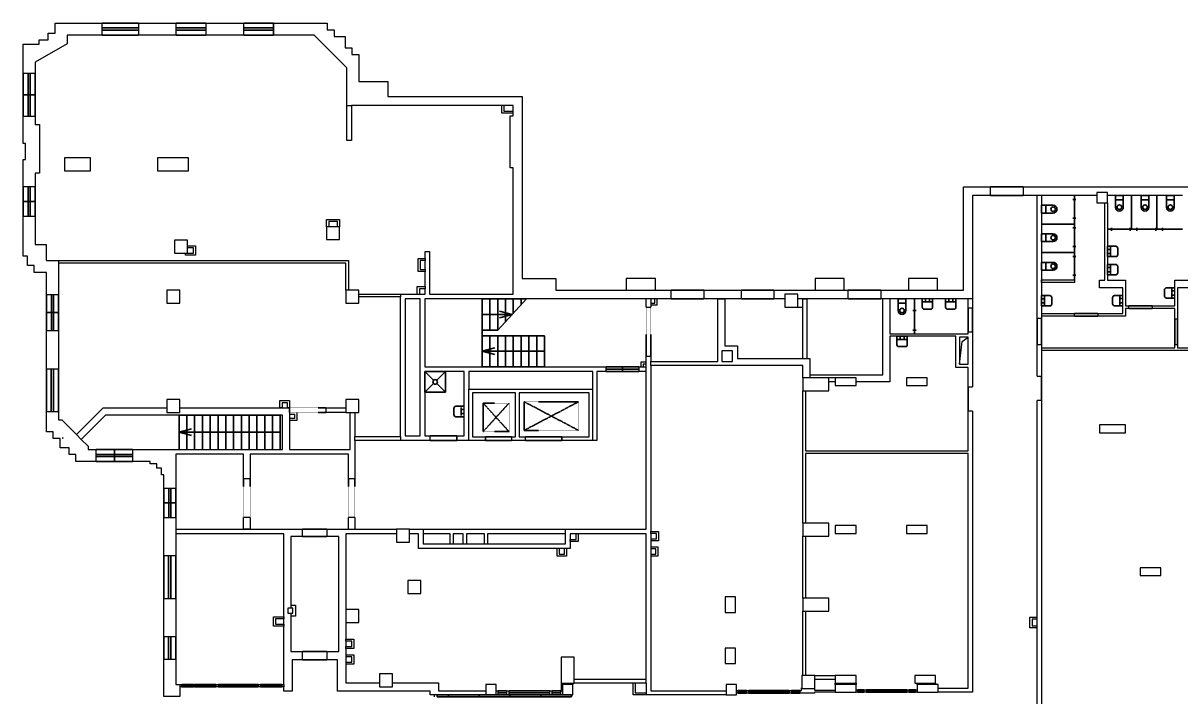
# Model space of a CAD drawing. Header units: millimetres. Extents: x 468 to 77378, y 182 to 76717.
# Drawn here: x 468 to 45616, y 50442 to 76717 of the extents above; entities that cross this region are included whole.
import ezdxf

# ---------------------------------------------------------------- set-up
doc = ezdxf.new("R2010")
doc.units = ezdxf.units.MM
doc.linetypes.add('PT_WINDOW', pattern=[0.15, 0.1, -0.05])
doc.linetypes.add('PT_WINDOW_WALL', pattern=[0.15, 0.1, -0.05])
doc.layers.add('01_WALLS', color=7, linetype='Continuous', lineweight=35)

msp = doc.modelspace()

# ---------------------------------------------------------------- linework, layer by layer
at = {"layer": '01_WALLS', "lineweight": 30}
for p, q in [((1450, 76332), (1714, 76332)), ((1450, 76069), (1450, 76332)), ((1714, 76332), (1714, 76717)), ((1714, 76717), (3546, 76717)), ((3546, 76251), (3546, 76717)), ((3546, 76536), (3546, 76717)), ((3546, 76446), (3546, 76536)), ((3546, 76251), (3546, 76446)), ((4964, 76717), (6442, 76717)), ((4964, 76717), (4964, 76251)), ((4964, 76717), (4964, 76536)), ((4964, 76536), (4964, 76446)), ((4964, 76446), (4964, 76251)), ((6442, 76536), (6442, 76717)), ((6442, 76251), (6442, 76717)), ((6442, 76446), (6442, 76536)), ((6442, 76251), (6442, 76446)), ((7596, 76717), (7596, 76536)), ((7596, 76717), (9075, 76717)), ((7596, 76717), (7596, 76251)), ((7596, 76536), (7596, 76446)), ((7596, 76446), (7596, 76251)), ((9075, 76536), (9075, 76717)), ((9075, 76251), (9075, 76717)), ((9075, 76446), (9075, 76536)), ((9075, 76251), (9075, 76446)), ((10229, 76717), (12330, 76717)), ((12330, 76717), (12330, 76454)), ((12330, 76454), (12593, 76454)), ((12593, 76454), (12593, 76191)), ((468, 75801), (468, 75897)), ((468, 75897), (1091, 75897)), ((2179, 75915), (934, 75196)), ((1091, 76069), (1450, 76069)), ((1091, 75897), (1091, 76069)), ((2179, 76251), (2179, 75915)), ((3546, 76251), (2179, 76251)), ((6442, 76251), (4964, 76251)), ((9075, 76251), (7596, 76251)), ((11813, 76251), (10229, 76251)), ((13094, 74970), (11813, 76251)), ((12593, 76191), (13028, 76191)), ((13028, 76191), (13028, 75755)), ((468, 75755), (468, 75801)), ((468, 75755), (468, 75801)), ((468, 74765), (468, 75755)), ((13028, 75755), (13292, 75755)), ((13292, 75755), (13292, 75492)), ((13292, 75492), (13555, 75492)), ((13555, 75492), (13555, 75170)), ((934, 75196), (934, 74765)), ((13094, 73508), (13094, 74970)), ((13555, 75170), (13555, 75168)), ((13555, 75170), (13555, 75168)), ((13555, 75168), (13555, 74439)), ((468, 74765), (934, 74765)), ((468, 74765), (934, 74765)), ((13555, 74439), (14695, 74439)), ((14695, 74439), (14695, 73852)), ((14695, 73852), (19929, 73852)), ((19929, 73852), (19929, 71073)), ((13094, 72141), (13094, 73508)), ((13094, 73508), (13276, 73508)), ((13276, 73508), (13276, 72141)), ((14695, 73508), (13276, 73508)), ((19139, 73508), (14695, 73508)), ((19139, 73204), (19139, 73508)), ((19220, 73508), (19139, 73508)), ((19584, 73204), (19139, 73204)), ((19220, 73508), (19220, 73285)), ((19584, 73508), (19220, 73508)), ((19220, 73285), (19584, 73285)), ((19584, 73285), (19584, 73508)), ((19584, 73204), (19584, 73285)), ((19584, 73098), (19584, 73204)), ((468, 72758), (468, 73077)), ((934, 73077), (468, 73077)), ((934, 73077), (468, 73077)), ((468, 72029), (468, 72758)), ((934, 73077), (934, 72758)), ((934, 72758), (1106, 72758)), ((1106, 72758), (1106, 70865)), ((19463, 73098), (19584, 73098)), ((19463, 71073), (19463, 73098)), ((565, 72029), (468, 72029)), ((565, 71397), (565, 72029)), ((13276, 72141), (13094, 72141)), ((468, 70865), (468, 71397)), ((468, 71397), (565, 71397)), ((2078, 71462), (2078, 70956)), ((3101, 71462), (2078, 71462)), ((3101, 70956), (3101, 71462)), ((5713, 71462), (5713, 70956)), ((6918, 71462), (5713, 71462)), ((6918, 70956), (6918, 71462)), ((2078, 70956), (3101, 70956)), ((5713, 70956), (6918, 70956)), ((19584, 71073), (19463, 71073)), ((19584, 66147), (19584, 71073)), ((19929, 71073), (19929, 66764)), ((468, 70341), (468, 70865)), ((1106, 70865), (934, 70865)), ((934, 70865), (934, 70341)), ((468, 70341), (934, 70341)), ((468, 70341), (934, 70341)), ((37141, 66309), (37141, 70338)), ((37141, 70338), (38197, 70338)), ((37485, 69994), (37485, 65964)), ((38197, 69994), (37485, 69994)), ((38197, 69994), (38197, 70338)), ((38197, 69994), (38197, 70338)), ((39467, 70338), (48046, 70338)), ((39467, 70338), (39467, 69994)), ((39467, 70338), (39467, 69994)), ((40017, 69994), (39467, 69994)), ((40017, 65215), (40017, 69994)), ((40179, 69994), (40017, 69994)), ((40179, 69994), (40179, 65387)), ((41464, 69994), (40179, 69994)), ((42345, 69994), (41464, 69994)), ((42345, 70111), (42345, 69706)), ((42750, 70111), (42345, 70111)), ((42750, 69706), (42750, 70111)), ((43692, 69994), (42750, 69994)), ((44684, 69994), (43692, 69994)), ((44065, 69994), (44369, 69994)), ((45676, 69994), (44684, 69994)), ((45054, 69994), (45358, 69994)), ((42345, 69706), (42750, 69706)), ((42649, 66699), (42649, 69706)), ((42750, 69706), (42750, 68678)), ((934, 69182), (468, 69182)), ((468, 67625), (468, 69182)), ((934, 69182), (468, 69182)), ((934, 69182), (934, 68081)), ((12304, 68779), (12304, 69062)), ((12304, 69062), (12811, 69062)), ((12304, 68779), (12304, 68273)), ((12811, 68779), (12304, 68779)), ((12385, 68981), (12385, 68779)), ((12730, 68981), (12385, 68981)), ((12730, 68779), (12730, 68981)), ((12811, 69062), (12811, 68779)), ((12811, 68273), (12811, 68779)), ((42750, 68678), (42750, 66699)), ((6371, 68253), (6371, 67747)), ((6878, 68253), (6371, 68253)), ((6878, 67747), (6878, 68253)), ((12304, 68273), (12811, 68273)), ((934, 68081), (1369, 68081)), ((934, 68081), (1369, 68081)), ((1369, 68081), (1369, 67625)), ((1369, 68081), (1369, 67625)), ((6371, 67747), (6878, 67747)), ((6796, 67665), (6796, 67746)), ((6796, 67746), (7110, 67746)), ((6878, 68030), (7191, 68030)), ((7110, 67949), (6878, 67949)), ((7110, 67746), (7110, 67949)), ((7191, 68030), (7191, 67665)), ((16152, 67544), (16152, 67817)), ((16152, 67817), (16314, 67817)), ((16314, 67817), (16314, 66147)), ((640, 67625), (468, 67625)), ((640, 67266), (640, 67625)), ((1369, 67625), (1369, 67471)), ((1369, 67471), (1380, 67471)), ((1380, 67471), (1380, 67463)), ((1380, 67463), (1845, 67463)), ((1845, 67463), (1845, 67362)), ((1845, 67463), (13155, 67463)), ((1845, 67362), (1845, 66140)), ((13054, 67362), (1845, 67362)), ((7191, 67665), (6796, 67665)), ((13054, 66298), (13054, 67362)), ((13155, 67463), (13155, 66298)), ((15868, 67028), (15868, 67544)), ((15868, 67544), (16152, 67544)), ((15949, 67463), (15949, 67109)), ((16152, 67463), (15949, 67463)), ((16152, 67544), (16152, 67463)), ((16152, 67109), (16152, 67463)), ((904, 67266), (640, 67266)), ((904, 67002), (904, 67266)), ((904, 67002), (904, 67266)), ((904, 66997), (904, 67002)), ((1380, 66997), (904, 66997)), ((1380, 66140), (1380, 66997)), ((16152, 67028), (15868, 67028)), ((15949, 67109), (16152, 67109)), ((16152, 67109), (16152, 67028)), ((16152, 66440), (16152, 67028)), ((15838, 66440), (16152, 66440)), ((15838, 66147), (15838, 66440)), ((16152, 66440), (16152, 66359)), ((19929, 66764), (21239, 66764)), ((21239, 66764), (21239, 66309)), ((23989, 66764), (23989, 66309)), ((25123, 66764), (23989, 66764)), ((25123, 66309), (25123, 66764)), ((31350, 66764), (31350, 66309)), ((32484, 66764), (31350, 66764)), ((32484, 66309), (32484, 66764)), ((34995, 66764), (34995, 66309)), ((36129, 66764), (34995, 66764)), ((36129, 66309), (36129, 66764)), ((40179, 66704), (41464, 66704)), ((40179, 66602), (40179, 66704)), ((41464, 66602), (40179, 66602)), ((41464, 66704), (41464, 66602)), ((42447, 66699), (42649, 66699)), ((42447, 66395), (42447, 66699)), ((43358, 66395), (42447, 66395)), ((42750, 66699), (43459, 66699)), ((43358, 65691), (43358, 66395)), ((43459, 66699), (43459, 65691)), ((45383, 66699), (46497, 66699)), ((45383, 65691), (45383, 66699)), ((45383, 65992), (45383, 66397)), ((46497, 66395), (45484, 66395)), ((45484, 66395), (45484, 65590)), ((1380, 66140), (1845, 66140)), ((1380, 66140), (1845, 66140)), ((6067, 66299), (6067, 65792)), ((6574, 66299), (6067, 66299)), ((6574, 65792), (6574, 66299)), ((13054, 66298), (13054, 65792)), ((13560, 66298), (13054, 66298)), ((13560, 65792), (13560, 66298)), ((13560, 66147), (15180, 66147)), ((15180, 66045), (13560, 66045)), ((15180, 66147), (15180, 66045)), ((15180, 66147), (15838, 66147)), ((15180, 60598), (15180, 66045)), ((15362, 65964), (15362, 60618)), ((15949, 65964), (15362, 65964)), ((15838, 66147), (15919, 66147)), ((16152, 66359), (15919, 66359)), ((15919, 66359), (15919, 66147)), ((15919, 66147), (16152, 66147)), ((15949, 60618), (15949, 65964)), ((16132, 65964), (16132, 63312)), ((19584, 65964), (16132, 65964)), ((16152, 66147), (16152, 66359)), ((16314, 66147), (19584, 66147)), ((21239, 65964), (19584, 65964)), ((21239, 66309), (23989, 66309)), ((24758, 65964), (21239, 65964)), ((23989, 66309), (25123, 66309)), ((24758, 65640), (24758, 65964)), ((24940, 65964), (24758, 65964)), ((24940, 65964), (24940, 65802)), ((25102, 65964), (24940, 65964)), ((25102, 65802), (25102, 65964)), ((25183, 65964), (25102, 65964)), ((25123, 66309), (25743, 66309)), ((25183, 65964), (25183, 65721)), ((25743, 65964), (25183, 65964)), ((25743, 65964), (25743, 66309)), ((25743, 65964), (25743, 66309)), ((27014, 66309), (27014, 65964)), ((27014, 66309), (28477, 66309)), ((27014, 66309), (27014, 65964)), ((28477, 65964), (27014, 65964)), ((27553, 65373), (27553, 65964)), ((27553, 65964), (27829, 65964)), ((27829, 65964), (27829, 65373)), ((28477, 65964), (28477, 66309)), ((28477, 65964), (28477, 66309)), ((29747, 66309), (29747, 65964)), ((29747, 66309), (31350, 66309)), ((29747, 66309), (29747, 65964)), ((30175, 65964), (29747, 65964)), ((30175, 66147), (30175, 65640)), ((30681, 66147), (30175, 66147)), ((30681, 65640), (30681, 66147)), ((32648, 65964), (30681, 65964)), ((30874, 65964), (31036, 65964)), ((30874, 63638), (30874, 65964)), ((31036, 65964), (31036, 63638)), ((31350, 66309), (32484, 66309)), ((32484, 66309), (32648, 66309)), ((32648, 65964), (32648, 66309)), ((32648, 65964), (32648, 66309)), ((33919, 66309), (33919, 65964)), ((33919, 66309), (34995, 66309)), ((33919, 66309), (33919, 65964)), ((33990, 65964), (33919, 65964)), ((33990, 63000), (33990, 65964)), ((34266, 65964), (33990, 65964)), ((34266, 65964), (34266, 64598)), ((35227, 65964), (34266, 65964)), ((34590, 65964), (34894, 65964)), ((34995, 66309), (36129, 66309)), ((37323, 65964), (35227, 65964)), ((35936, 65964), (35531, 65964)), ((36129, 66309), (37141, 66309)), ((36847, 65964), (36442, 65964)), ((37323, 65610), (37323, 65964)), ((37485, 65964), (37323, 65964)), ((37485, 65964), (37485, 65610)), ((43358, 65689), (43358, 66094)), ((6067, 65792), (6574, 65792)), ((13054, 65792), (13560, 65792)), ((24758, 65640), (24940, 65640)), ((24758, 65640), (24940, 65640)), ((24940, 65802), (24940, 65721)), ((24940, 65802), (25102, 65802)), ((24940, 65802), (24940, 65721)), ((25183, 65721), (24940, 65721)), ((24940, 65721), (24940, 65640)), ((30175, 65640), (30681, 65640)), ((30681, 65640), (30874, 65640)), ((37323, 65610), (37485, 65610)), ((37323, 65610), (37485, 65610)), ((43358, 65387), (43358, 65691)), ((43459, 65691), (43581, 65691)), ((43459, 65590), (43459, 65286)), ((43581, 65590), (43459, 65590)), ((43581, 65590), (43581, 65691)), ((43581, 65590), (43581, 65691)), ((44492, 65691), (45383, 65691)), ((44492, 65691), (44492, 65590)), ((44492, 65691), (44492, 65590)), ((45383, 65590), (44492, 65590)), ((45383, 65185), (45383, 65590)), ((45484, 65590), (45484, 65185)), ((27553, 64134), (27553, 65373)), ((27829, 65373), (27829, 64134)), ((40017, 65215), (40179, 65215)), ((40017, 65215), (40179, 65215)), ((40179, 65387), (40179, 65286)), ((40179, 65387), (41464, 65387)), ((40179, 65387), (40179, 65286)), ((41464, 65286), (40179, 65286)), ((40179, 65286), (40179, 65215)), ((41464, 65286), (41464, 65387)), ((41464, 65286), (41464, 65387)), ((42376, 65387), (42376, 65286)), ((42376, 65387), (43358, 65387)), ((42376, 65387), (42376, 65286)), ((43459, 65286), (42376, 65286)), ((45383, 65185), (45484, 65185)), ((45383, 65185), (45484, 65185)), ((1380, 63241), (1380, 64717)), ((1845, 64717), (1380, 64717)), ((1845, 64717), (1380, 64717)), ((1845, 64717), (1845, 63241)), ((34266, 64598), (36889, 64598)), ((36889, 64598), (36979, 64598)), ((36889, 64598), (36979, 64598)), ((36979, 64598), (37323, 64598)), ((37485, 64668), (37323, 64668)), ((37323, 64598), (37323, 64668)), ((37485, 64668), (37323, 64668)), ((37485, 64668), (37485, 62532)), ((27553, 63939), (27553, 64134)), ((27553, 63939), (27553, 64134)), ((27829, 64134), (28325, 64134)), ((28325, 64134), (28325, 63638)), ((34266, 64506), (34266, 62724)), ((36847, 64506), (34266, 64506)), ((36847, 63291), (36847, 64506)), ((36979, 64476), (36979, 63423)), ((37323, 64476), (36979, 64476)), ((37323, 63423), (37323, 64476)), ((40179, 64172), (40017, 64172)), ((40017, 62947), (40017, 64172)), ((40179, 64172), (40017, 64172)), ((40179, 64172), (40179, 64051)), ((45383, 64051), (45383, 64172)), ((45484, 64172), (45383, 64172)), ((45484, 64172), (45383, 64172)), ((45484, 64172), (45484, 64051)), ((24940, 63717), (24758, 63717)), ((24940, 63717), (24758, 63717)), ((24758, 63504), (24758, 63717)), ((24940, 63717), (24940, 63524)), ((27553, 63524), (27553, 63939)), ((27715, 63939), (27715, 63524)), ((28130, 63939), (27715, 63939)), ((28130, 63638), (28130, 63939)), ((40179, 64051), (45383, 64051)), ((40179, 64051), (40179, 63950)), ((45383, 63950), (40179, 63950)), ((40179, 63950), (40179, 62947)), ((45484, 63950), (45383, 63950)), ((45484, 63950), (45383, 63950)), ((45484, 64051), (47701, 64051)), ((47701, 63950), (45484, 63950)), ((1380, 63241), (1845, 63241)), ((1380, 63241), (1560, 63241)), ((1560, 63241), (1651, 63241)), ((1651, 63241), (1845, 63241)), ((16132, 63312), (23204, 63312)), ((23204, 63129), (23204, 63312)), ((23204, 63129), (23204, 63312)), ((24480, 63312), (24480, 63129)), ((24480, 63312), (24566, 63312)), ((24480, 63312), (24480, 63129)), ((24566, 63312), (24566, 63504)), ((24566, 63504), (24758, 63504)), ((24566, 63312), (24647, 63312)), ((24566, 63312), (24647, 63312)), ((24647, 63423), (24647, 63312)), ((24758, 63423), (24647, 63423)), ((24647, 63312), (24758, 63312)), ((24758, 63423), (24758, 63504)), ((24758, 63312), (24758, 63423)), ((24758, 63129), (24758, 63312)), ((24940, 63362), (24940, 63524)), ((24940, 63524), (27553, 63524)), ((27715, 63362), (24940, 63362)), ((24940, 63362), (24940, 56892)), ((27715, 63524), (28130, 63524)), ((28130, 63362), (27715, 63362)), ((28130, 63524), (28130, 63638)), ((28130, 63524), (28130, 63638)), ((28325, 63362), (28130, 63362)), ((28325, 63362), (28130, 63362)), ((28325, 63362), (28130, 63362)), ((28325, 63638), (30874, 63638)), ((30874, 63362), (28325, 63362)), ((30874, 63638), (31036, 63638)), ((30874, 62886), (30874, 63362)), ((31036, 63638), (31150, 63638)), ((31150, 63638), (31150, 63000)), ((37323, 63291), (36847, 63291)), ((36979, 63423), (37323, 63423)), ((37323, 62532), (37323, 63291)), ((16132, 63129), (16132, 60618)), ((17671, 63129), (16132, 63129)), ((17671, 60618), (17671, 63129)), ((17853, 63129), (17853, 62441)), ((22683, 63129), (17853, 63129)), ((22683, 62441), (22683, 63129)), ((22845, 63129), (22845, 60436)), ((23204, 63129), (22845, 63129)), ((24758, 63129), (24480, 63129)), ((24758, 56984), (24758, 63129)), ((30874, 62886), (30874, 62380)), ((31886, 62886), (30874, 62886)), ((31150, 63000), (31150, 62886)), ((31150, 63000), (32949, 63000)), ((32139, 62886), (31886, 62886)), ((32139, 62886), (31886, 62886)), ((31886, 62380), (31886, 62886)), ((32139, 62886), (32139, 62583)), ((32949, 62886), (32139, 62886)), ((32949, 63000), (33990, 63000)), ((32949, 62583), (32949, 62886)), ((34914, 62886), (34914, 62583)), ((35724, 62886), (34914, 62886)), ((35724, 62583), (35724, 62886)), ((40017, 62947), (40179, 62947)), ((40017, 62947), (40179, 62947)), ((17853, 60436), (17853, 62441)), ((17853, 60436), (17853, 62441)), ((17853, 62441), (22683, 62441)), ((22683, 60436), (22683, 62441)), ((22683, 60436), (22683, 62441)), ((30874, 62380), (31886, 62380)), ((30874, 57222), (30874, 62380)), ((30975, 62380), (30975, 60031)), ((32139, 62724), (31886, 62724)), ((32139, 62583), (32949, 62583)), ((33225, 62724), (32949, 62724)), ((33225, 62724), (32949, 62724)), ((34266, 62724), (33225, 62724)), ((34914, 62583), (35724, 62583)), ((37323, 62532), (37485, 62532)), ((37323, 62532), (37485, 62532)), ((6067, 62036), (6067, 61530)), ((6574, 62036), (6067, 62036)), ((6574, 61530), (6574, 62036)), ((10482, 61712), (10482, 61995)), ((10482, 61995), (10857, 61995)), ((10563, 61914), (10563, 61712)), ((10776, 61914), (10563, 61914)), ((10776, 61712), (10776, 61914)), ((10857, 61995), (10857, 61712)), ((13054, 62036), (13054, 61530)), ((13560, 62036), (13054, 62036)), ((13560, 61530), (13560, 62036)), ((17995, 62299), (17995, 60578)), ((19665, 62299), (17995, 62299)), ((19665, 60578), (19665, 62299)), ((19807, 62299), (19807, 60578)), ((22541, 62299), (19807, 62299)), ((22541, 60578), (22541, 62299)), ((40178, 62006), (40016, 62006)), ((40016, 53546), (40016, 62006)), ((40178, 62006), (40016, 62006)), ((40178, 62006), (40178, 50133)), ((1380, 61246), (1380, 61560)), ((1845, 61560), (1380, 61560)), ((1560, 61560), (1380, 61560)), ((1651, 61560), (1560, 61560)), ((1845, 61560), (1651, 61560)), ((1845, 61560), (1845, 61246)), ((2549, 60670), (3590, 61712)), ((3679, 61428), (2735, 60484)), ((3590, 61712), (6067, 61712)), ((10588, 61428), (3679, 61428)), ((6067, 61530), (6574, 61530)), ((6548, 61428), (10497, 61428)), ((6574, 61712), (10852, 61712)), ((10563, 61712), (10482, 61712)), ((10588, 60092), (10588, 61428)), ((10857, 61712), (10776, 61712)), ((10852, 61712), (10852, 61530)), ((10852, 61530), (10852, 61449)), ((10852, 61530), (10857, 61530)), ((10852, 61449), (10852, 61307)), ((11059, 61449), (10852, 61449)), ((10857, 61530), (10857, 61712)), ((10857, 61611), (10857, 61712)), ((10857, 61611), (10857, 61712)), ((10857, 61530), (10857, 61611)), ((10857, 61530), (10857, 61611)), ((10857, 61530), (10857, 61611)), ((11059, 61307), (11059, 61449)), ((11140, 61530), (11140, 61449)), ((11140, 61530), (11140, 61449)), ((11140, 61449), (11140, 61226)), ((12274, 61712), (12274, 61530)), ((12274, 61712), (13054, 61712)), ((12274, 61712), (12274, 61530)), ((13054, 61530), (12274, 61530)), ((13054, 61530), (13560, 61530)), ((13226, 60092), (13226, 61530)), ((13408, 61530), (13408, 60598)), ((17671, 61368), (17671, 61773)), ((37485, 61590), (37323, 61590)), ((37485, 61590), (37323, 61590)), ((37323, 60031), (37323, 61590)), ((37485, 61590), (37485, 50620)), ((1380, 60775), (1380, 61246)), ((1845, 61246), (1972, 61246)), ((1972, 61246), (1977, 61241)), ((1977, 61241), (2549, 60670)), ((10852, 61307), (10852, 61226)), ((10852, 61307), (11059, 61307)), ((10852, 61226), (10852, 60092)), ((11140, 61226), (10852, 61226)), ((42447, 61049), (42447, 60745)), ((43459, 61049), (42447, 61049)), ((43459, 60745), (43459, 61049)), ((1643, 60775), (1380, 60775)), ((1643, 60512), (1643, 60775)), ((1906, 60512), (1643, 60512)), ((1906, 60153), (1906, 60512)), ((2026, 60534), (2007, 60552)), ((2007, 60552), (2007, 60534)), ((2007, 60534), (2026, 60534)), ((2549, 60670), (2735, 60484)), ((2735, 60484), (2549, 60670)), ((13408, 60436), (13408, 60598)), ((13408, 60598), (15180, 60598)), ((15180, 60598), (15180, 60436)), ((15362, 60618), (15949, 60618)), ((16132, 60618), (16344, 60618)), ((16344, 60436), (16344, 60618)), ((16344, 60436), (16344, 60618)), ((17387, 60618), (17671, 60618)), ((17995, 60578), (18501, 60578)), ((19513, 60578), (19513, 60436)), ((19513, 60578), (19665, 60578)), ((19513, 60578), (19513, 60436)), ((19807, 60578), (20060, 60578)), ((20060, 60436), (20060, 60578)), ((20060, 60436), (20060, 60578)), ((21478, 60578), (22541, 60578)), ((42447, 60745), (43459, 60745)), ((2266, 60153), (1906, 60153)), ((2266, 59889), (2266, 60153)), ((2735, 60484), (3000, 60219)), ((3000, 60219), (3000, 60092)), ((3000, 60219), (3000, 60092)), ((3000, 60092), (3311, 60092)), ((3311, 59626), (3311, 60092)), ((3311, 59626), (3311, 60092)), ((4734, 60092), (5956, 60092)), ((4734, 60092), (4734, 59626)), ((4734, 60092), (4734, 59626)), ((5956, 60092), (6422, 60092)), ((5956, 60092), (6422, 60092)), ((6422, 60092), (10588, 60092)), ((6548, 60092), (10497, 60092)), ((10852, 60092), (13226, 60092)), ((13408, 60436), (13408, 59910)), ((15180, 60436), (13408, 60436)), ((16344, 60436), (15180, 60436)), ((17853, 60436), (17387, 60436)), ((18501, 60436), (17853, 60436)), ((20060, 60436), (19513, 60436)), ((22683, 60436), (21478, 60436)), ((22845, 60436), (22683, 60436)), ((2524, 59889), (2266, 59889)), ((2524, 59626), (2524, 59889)), ((3000, 59626), (2524, 59626)), ((3000, 59626), (2534, 59626)), ((3311, 59626), (3000, 59626)), ((5425, 59626), (4734, 59626)), ((5425, 59530), (5425, 59626)), ((6422, 59910), (6422, 59626)), ((9064, 59910), (6422, 59910)), ((6422, 59910), (6422, 59626)), ((6422, 59626), (6422, 58586)), ((9064, 58958), (9064, 59910)), ((9318, 59910), (9318, 58958)), ((13155, 59910), (9318, 59910)), ((13155, 58958), (13155, 59910)), ((13408, 59910), (13408, 58958)), ((30975, 60031), (37323, 60031)), ((37323, 59930), (30975, 59930)), ((30975, 59930), (30975, 57222)), ((37323, 50782), (37323, 59930)), ((5688, 59530), (5425, 59530)), ((5688, 59358), (5688, 59530)), ((5860, 59358), (5688, 59358)), ((5860, 59095), (5860, 59358)), ((5956, 59095), (5860, 59095)), ((5956, 58586), (5956, 59095)), ((9064, 58958), (9318, 58958)), ((9064, 58958), (9318, 58958)), ((13155, 58958), (13408, 58958)), ((13155, 58958), (13408, 58958)), ((5956, 58586), (6422, 58586)), ((5956, 58586), (6422, 58586)), ((6422, 57427), (5956, 57427)), ((5956, 56983), (5956, 57427)), ((6422, 57427), (5956, 57427)), ((6422, 57427), (6422, 56983)), ((9318, 57439), (9064, 57439)), ((9318, 57439), (9064, 57439)), ((9064, 56984), (9064, 57439)), ((9318, 57439), (9318, 56984)), ((13408, 57439), (13155, 57439)), ((13155, 56984), (13155, 57439)), ((13408, 57439), (13155, 57439)), ((13408, 57439), (13408, 56984)), ((5956, 55951), (5956, 56983)), ((6422, 56983), (6422, 56801)), ((6422, 56983), (10634, 56983)), ((9318, 56984), (9064, 56984)), ((10634, 56983), (10907, 56983)), ((10634, 56983), (11368, 56983)), ((11368, 56690), (11368, 56983)), ((11368, 56690), (11368, 56983)), ((12310, 56984), (12310, 56690)), ((12310, 56984), (12780, 56984)), ((12310, 56984), (12310, 56690)), ((12780, 56984), (12815, 56984)), ((12780, 56984), (12815, 56984)), ((12815, 56984), (13054, 56984)), ((12815, 56984), (13054, 56984)), ((13054, 56984), (13155, 56984)), ((13155, 56984), (13408, 56984)), ((13408, 56984), (15028, 56984)), ((15028, 56984), (15028, 56477)), ((15534, 56984), (15028, 56984)), ((15534, 56477), (15534, 56984)), ((15534, 56984), (16013, 56984)), ((16013, 56984), (16071, 56984)), ((16013, 56984), (16071, 56984)), ((16071, 56984), (16071, 56801)), ((16071, 56984), (21619, 56984)), ((21619, 56984), (21716, 56984)), ((21619, 56801), (21619, 56984)), ((21619, 56984), (21716, 56984)), ((21716, 56984), (24758, 56984)), ((24940, 56892), (25244, 56892)), ((24940, 56811), (24940, 56892)), ((25244, 56892), (25244, 56528)), ((30874, 57222), (30874, 56715)), ((31886, 57222), (30874, 57222)), ((31886, 56715), (31886, 57222)), ((32139, 57120), (32139, 56817)), ((32949, 57120), (32139, 57120)), ((32949, 56817), (32949, 57120)), ((34914, 57120), (34914, 56817)), ((35724, 57120), (34914, 57120)), ((35724, 56817), (35724, 57120)), ((6422, 56801), (6422, 55951)), ((10634, 56801), (6422, 56801)), ((10634, 53951), (10634, 56801)), ((10634, 56690), (10634, 56801)), ((10907, 56690), (10907, 54017)), ((11368, 56690), (10907, 56690)), ((12780, 56690), (12310, 56690)), ((12780, 52205), (12780, 56690)), ((15028, 56801), (13054, 56801)), ((13054, 56801), (13054, 53845)), ((15028, 56477), (15534, 56477)), ((15889, 56801), (15534, 56801)), ((15889, 56224), (15889, 56801)), ((16071, 56801), (16071, 56406)), ((17118, 56801), (16071, 56801)), ((17118, 56406), (17118, 56801)), ((17240, 56801), (17240, 56406)), ((17630, 56801), (17240, 56801)), ((17630, 56406), (17630, 56801)), ((17752, 56801), (17752, 56406)), ((18455, 56801), (17752, 56801)), ((18455, 56406), (18455, 56801)), ((18577, 56801), (18577, 56406)), ((21619, 56801), (18577, 56801)), ((21619, 56406), (21619, 56801)), ((22035, 56801), (21802, 56801)), ((21802, 56801), (21802, 56579)), ((21802, 56579), (22035, 56579)), ((21802, 56498), (21802, 56579)), ((22116, 56498), (21802, 56498)), ((21802, 56498), (21802, 56224)), ((22035, 56579), (22035, 56801)), ((22116, 56801), (22035, 56801)), ((22116, 56801), (22116, 56498)), ((24758, 56801), (22116, 56801)), ((24758, 51136), (24758, 56801)), ((25163, 56811), (24940, 56811)), ((24940, 56811), (24940, 56801)), ((24940, 56801), (24940, 56609)), ((24940, 56609), (25163, 56609)), ((24940, 56609), (24940, 56528)), ((25244, 56528), (24940, 56528)), ((24940, 56528), (24940, 56295)), ((25163, 56609), (25163, 56811)), ((30874, 54290), (30874, 56715)), ((30874, 56715), (31886, 56715)), ((30975, 56715), (30975, 54290)), ((32139, 56817), (32949, 56817)), ((34914, 56817), (35724, 56817)), ((21295, 56224), (15889, 56224)), ((16071, 56406), (17118, 56406)), ((17118, 56406), (17240, 56406)), ((17240, 56406), (17630, 56406)), ((17630, 56406), (17752, 56406)), ((17752, 56406), (18455, 56406)), ((18455, 56406), (18577, 56406)), ((18577, 56406), (21619, 56406)), ((21295, 55931), (21295, 56224)), ((21376, 56224), (21295, 56224)), ((21376, 56224), (21376, 56012)), ((21579, 56224), (21376, 56224)), ((21376, 56012), (21579, 56012)), ((21579, 56012), (21579, 56224)), ((21660, 56224), (21579, 56224)), ((21660, 56224), (21660, 55931)), ((21802, 56224), (21660, 56224)), ((24940, 56295), (25224, 56295)), ((24940, 56295), (24940, 56214)), ((25143, 56214), (24940, 56214)), ((24940, 56214), (24940, 56012)), ((24940, 56012), (25143, 56012)), ((24940, 56012), (24940, 55931)), ((25143, 56012), (25143, 56214)), ((25224, 56295), (25224, 55931)), ((5956, 55951), (6137, 55951)), ((5956, 55951), (6422, 55951)), ((6137, 55951), (6227, 55951)), ((6227, 55951), (6422, 55951)), ((21660, 55931), (21295, 55931)), ((25224, 55931), (24940, 55931)), ((24940, 55931), (24940, 50974)), ((44026, 55480), (44026, 55176)), ((44836, 55480), (44026, 55480)), ((44026, 55176), (44836, 55176)), ((44836, 55176), (44836, 55480)), ((15474, 54979), (15474, 54473)), ((15980, 54979), (15474, 54979)), ((15980, 54473), (15980, 54979)), ((6137, 54270), (5956, 54270)), ((5956, 52792), (5956, 54270)), ((6422, 54270), (5956, 54270)), ((6227, 54270), (6137, 54270)), ((6422, 54270), (6227, 54270)), ((6422, 54270), (6422, 52792)), ((15474, 54473), (15980, 54473)), ((27846, 54341), (27846, 53733)), ((28251, 54341), (27846, 54341)), ((28251, 53733), (28251, 54341)), ((30874, 54290), (30874, 53784)), ((31886, 54290), (30874, 54290)), ((31886, 53784), (31886, 54290)), ((10634, 53906), (10634, 53951)), ((10634, 53906), (10634, 53951)), ((10634, 53703), (10634, 53906)), ((10907, 53906), (10796, 53906)), ((10796, 53906), (10796, 53703)), ((10907, 54017), (10907, 53906)), ((10907, 54017), (11095, 54017)), ((10983, 53906), (10907, 53906)), ((10983, 53703), (10983, 53906)), ((11095, 54017), (11095, 53592)), ((13054, 53845), (13054, 53339)), ((13560, 53845), (13054, 53845)), ((13560, 53339), (13560, 53845)), ((27846, 53733), (28251, 53733)), ((30874, 51278), (30874, 53784)), ((30874, 53784), (31886, 53784)), ((30975, 53784), (30975, 51278)), ((10229, 53197), (10229, 53561)), ((10229, 53561), (10634, 53561)), ((10310, 53480), (10310, 53278)), ((10634, 53480), (10310, 53480)), ((10310, 53278), (10634, 53278)), ((10634, 53646), (10634, 53703)), ((10634, 53646), (10634, 53703)), ((10634, 53278), (10634, 53646)), ((10634, 53561), (10634, 53480)), ((10634, 53278), (10634, 53197)), ((10796, 53703), (10907, 53703)), ((10907, 53703), (10907, 53703)), ((10907, 53703), (10907, 53592)), ((10907, 53703), (10983, 53703)), ((10907, 53592), (10907, 52205)), ((11095, 53592), (10907, 53592)), ((13054, 53339), (13560, 53339)), ((13054, 53339), (13054, 52691)), ((39733, 53131), (39733, 53546)), ((39733, 53546), (40016, 53546)), ((39814, 53465), (39814, 53212)), ((40016, 53465), (39814, 53465)), ((40016, 53465), (40016, 53546)), ((40016, 53212), (40016, 53465)), ((10634, 53197), (10229, 53197)), ((10634, 52205), (10634, 53197)), ((40016, 53131), (39733, 53131)), ((39814, 53212), (40016, 53212)), ((40016, 53131), (40016, 53212)), ((40016, 50133), (40016, 53131)), ((5956, 52792), (6137, 52792)), ((5956, 52792), (6422, 52792)), ((6137, 52792), (6227, 52792)), ((6227, 52792), (6422, 52792)), ((13054, 52691), (13368, 52691)), ((13054, 52610), (13054, 52691)), ((13287, 52610), (13054, 52610)), ((13054, 52610), (13054, 52407)), ((13054, 52407), (13287, 52407)), ((13054, 52326), (13054, 52407)), ((13287, 52407), (13287, 52610)), ((13368, 52691), (13368, 52326)), ((10634, 50929), (10634, 52205)), ((10634, 52195), (10634, 52205)), ((10907, 52205), (11368, 52205)), ((11368, 51881), (11368, 52205)), ((11368, 51881), (11368, 52205)), ((12310, 52205), (12310, 51881)), ((12310, 52205), (12780, 52205)), ((12310, 52205), (12310, 51881)), ((13368, 52326), (13054, 52326)), ((13054, 52326), (13054, 52205)), ((13054, 52205), (13054, 52083)), ((13054, 52083), (13054, 52002)), ((13054, 52083), (13368, 52083)), ((13054, 52002), (13054, 51800)), ((13287, 52002), (13054, 52002)), ((13287, 51800), (13287, 52002)), ((13368, 52083), (13368, 51719)), ((21447, 51987), (21447, 50974)), ((21954, 51987), (21447, 51987)), ((21954, 50974), (21954, 51987)), ((27846, 52346), (27846, 51739)), ((28251, 52346), (27846, 52346)), ((28251, 51739), (28251, 52346)), ((6137, 51901), (5956, 51901)), ((5956, 50929), (5956, 51901)), ((6422, 51901), (5956, 51901)), ((6227, 51901), (6137, 51901)), ((6422, 51901), (6227, 51901)), ((6422, 51901), (6422, 50929)), ((10958, 51881), (10958, 50666)), ((11368, 51881), (10958, 51881)), ((12730, 51881), (12310, 51881)), ((12730, 50666), (12730, 51881)), ((13054, 51800), (13054, 51719)), ((13054, 51800), (13287, 51800)), ((13054, 51719), (13054, 50990)), ((13368, 51719), (13054, 51719)), ((27846, 51739), (28251, 51739)), ((14370, 51334), (14370, 50828)), ((14876, 51334), (14370, 51334)), ((14876, 50828), (14876, 51334)), ((21954, 51136), (24758, 51136)), ((24758, 50974), (24758, 51136)), ((30830, 51278), (30830, 50772)), ((31336, 51278), (30830, 51278)), ((31336, 51278), (32139, 51278)), ((31336, 50772), (31336, 51278)), ((32139, 51116), (31336, 51116)), ((32139, 51278), (32139, 50974)), ((32949, 51278), (32139, 51278)), ((32949, 50974), (32949, 51278)), ((35238, 51278), (35238, 50974)), ((36048, 51278), (35238, 51278)), ((36048, 50974), (36048, 51278)), ((5956, 50452), (5956, 50929)), ((6422, 50929), (6584, 50929)), ((6584, 50929), (6584, 50828)), ((6584, 50929), (6655, 50929)), ((6584, 50828), (6584, 50452)), ((6655, 50828), (6584, 50828)), ((6655, 50890), (6655, 50929)), ((6655, 50828), (6655, 50929)), ((6655, 50870), (6655, 50890)), ((6655, 50828), (6655, 50870)), ((7110, 50929), (7110, 50890)), ((7110, 50929), (7156, 50929)), ((7110, 50929), (7110, 50828)), ((7110, 50890), (7110, 50870)), ((7110, 50870), (7110, 50828)), ((7156, 50828), (7110, 50828)), ((7156, 50890), (7156, 50929)), ((7156, 50828), (7156, 50929)), ((7156, 50870), (7156, 50890)), ((7156, 50828), (7156, 50870)), ((7986, 50929), (7986, 50890)), ((7986, 50929), (8088, 50929)), ((7986, 50929), (7986, 50828)), ((7986, 50890), (7986, 50870)), ((7986, 50870), (7986, 50828)), ((8088, 50828), (7986, 50828)), ((8088, 50828), (8088, 50929)), ((8088, 50828), (8088, 50929)), ((9627, 50929), (9627, 50828)), ((9627, 50929), (9723, 50929)), ((9627, 50929), (9627, 50828)), ((9723, 50828), (9627, 50828)), ((9723, 50890), (9723, 50929)), ((9723, 50828), (9723, 50929)), ((9723, 50870), (9723, 50890)), ((9723, 50828), (9723, 50870)), ((10553, 50929), (10553, 50890)), ((10553, 50929), (10634, 50929)), ((10553, 50929), (10553, 50828)), ((10553, 50890), (10553, 50870)), ((10553, 50870), (10553, 50828)), ((10634, 50828), (10553, 50828)), ((10634, 50929), (10634, 50828)), ((10634, 50666), (10634, 50828)), ((10958, 50666), (10634, 50666)), ((16344, 50666), (12730, 50666)), ((13054, 50990), (14370, 50990)), ((14370, 50828), (14876, 50828)), ((14876, 50990), (16668, 50990)), ((16344, 50519), (16344, 50666)), ((16668, 50990), (16668, 50681)), ((16668, 50681), (18511, 50681)), ((18511, 50924), (18511, 50519)), ((18916, 50924), (18511, 50924)), ((18916, 50519), (18916, 50924)), ((18916, 50681), (18987, 50681)), ((18987, 50618), (18987, 50681)), ((18987, 50519), (18987, 50681)), ((18987, 50586), (18987, 50618)), ((18987, 50519), (18987, 50586)), ((19321, 50681), (19321, 50618)), ((19321, 50681), (19422, 50681)), ((19321, 50681), (19321, 50519)), ((19321, 50618), (19321, 50586)), ((19321, 50586), (19321, 50519)), ((19422, 50519), (19422, 50681)), ((19422, 50519), (19422, 50681)), ((20992, 50681), (20992, 50519)), ((20992, 50681), (21093, 50681)), ((20992, 50681), (20992, 50519)), ((21093, 50519), (21093, 50681)), ((21093, 50618), (21093, 50681)), ((21093, 50586), (21093, 50618)), ((21093, 50519), (21093, 50586)), ((21427, 50681), (21498, 50681)), ((21427, 50681), (21427, 50519)), ((21427, 50681), (21427, 50618)), ((21427, 50618), (21427, 50586)), ((21427, 50586), (21427, 50519)), ((21447, 50974), (21447, 50681)), ((21447, 50974), (21954, 50974)), ((21497, 50924), (21497, 50974)), ((21498, 50924), (21497, 50924)), ((21498, 50924), (21498, 50519)), ((21903, 50924), (21498, 50924)), ((21903, 50974), (21903, 50924)), ((21903, 50519), (21903, 50924)), ((24252, 50974), (21954, 50974)), ((24333, 50974), (24252, 50974)), ((24252, 50519), (24252, 50974)), ((24758, 50974), (24333, 50974)), ((24333, 50974), (24333, 50600)), ((24333, 50600), (24778, 50600)), ((24778, 50974), (24758, 50974)), ((24778, 50600), (24778, 50974)), ((24778, 50519), (24778, 50600)), ((24940, 50974), (24940, 50681)), ((24940, 50681), (27887, 50681)), ((27887, 50924), (27887, 50519)), ((28292, 50924), (27887, 50924)), ((28292, 50519), (28292, 50924)), ((28292, 50686), (28358, 50686)), ((28358, 50585), (28292, 50585)), ((28358, 50647), (28358, 50686)), ((28358, 50585), (28358, 50686)), ((28358, 50627), (28358, 50647)), ((28358, 50585), (28358, 50627)), ((28672, 50686), (28672, 50647)), ((28672, 50686), (28773, 50686)), ((28672, 50686), (28672, 50585)), ((28672, 50647), (28672, 50627)), ((28672, 50627), (28672, 50585)), ((28773, 50585), (28672, 50585)), ((28773, 50585), (28773, 50686)), ((28773, 50585), (28773, 50686)), ((30342, 50686), (30438, 50686)), ((30342, 50686), (30342, 50585)), ((30342, 50686), (30342, 50585)), ((30438, 50585), (30342, 50585)), ((30438, 50647), (30438, 50686)), ((30438, 50585), (30438, 50686)), ((30438, 50627), (30438, 50647)), ((30438, 50585), (30438, 50627)), ((30752, 50686), (30752, 50647)), ((30752, 50686), (30823, 50686)), ((30752, 50686), (30752, 50585)), ((30752, 50647), (30752, 50627)), ((30752, 50627), (30752, 50585)), ((30823, 50585), (30752, 50585)), ((30823, 50797), (30830, 50797)), ((30823, 50686), (30823, 50797)), ((31334, 50585), (30823, 50585)), ((30830, 50772), (31336, 50772)), ((31334, 50772), (31334, 50701)), ((31334, 50701), (32139, 50701)), ((31334, 50620), (31334, 50585)), ((32139, 50620), (31334, 50620)), ((32139, 50924), (32139, 50974)), ((32139, 50974), (32949, 50974)), ((32139, 50924), (32139, 50620)), ((32949, 50924), (32139, 50924)), ((32139, 50620), (32949, 50620)), ((32949, 50974), (32949, 50924)), ((32949, 50620), (32949, 50924)), ((32949, 50721), (33015, 50721)), ((33015, 50620), (32949, 50620)), ((33015, 50682), (33015, 50721)), ((33015, 50620), (33015, 50721)), ((33015, 50662), (33015, 50682)), ((33015, 50620), (33015, 50662)), ((33258, 50721), (33258, 50682)), ((33258, 50721), (33359, 50721)), ((33258, 50721), (33258, 50620)), ((33258, 50682), (33258, 50662)), ((33258, 50662), (33258, 50620)), ((33359, 50620), (33258, 50620)), ((33359, 50620), (33359, 50721)), ((33359, 50620), (33359, 50721)), ((34929, 50721), (35025, 50721)), ((34929, 50721), (34929, 50620)), ((34929, 50721), (34929, 50620)), ((35025, 50620), (34929, 50620)), ((35025, 50682), (35025, 50721)), ((35025, 50620), (35025, 50721)), ((35025, 50662), (35025, 50682)), ((35025, 50620), (35025, 50662)), ((35238, 50974), (36048, 50974)), ((35268, 50721), (35268, 50682)), ((35268, 50721), (35339, 50721)), ((35268, 50721), (35268, 50620)), ((35268, 50682), (35268, 50662)), ((35268, 50662), (35268, 50620)), ((35339, 50620), (35268, 50620)), ((35339, 50924), (35339, 50974)), ((35339, 50924), (35339, 50620)), ((36149, 50924), (35339, 50924)), ((35339, 50620), (36149, 50620)), ((36048, 50974), (36048, 50924)), ((36149, 50620), (36149, 50924)), ((36149, 50782), (37323, 50782)), ((37485, 50620), (36149, 50620)), ((6584, 50452), (5956, 50452)), ((16506, 50519), (16344, 50519)), ((16608, 50519), (16506, 50519)), ((16506, 50439), (16506, 50519)), ((18511, 50519), (16608, 50519)), ((16608, 50519), (16608, 50439)), ((18511, 50519), (18916, 50519)), ((18987, 50519), (18916, 50519)), ((19422, 50519), (19321, 50519)), ((21093, 50519), (20992, 50519)), ((21498, 50519), (21427, 50519)), ((21498, 50519), (21903, 50519)), ((24778, 50519), (24252, 50519)), ((27887, 50519), (24778, 50519)), ((27887, 50519), (28292, 50519))]:
    msp.add_line(p, q, dxfattribs=at)
at = {"layer": '01_WALLS', "ltscale": 0.1}
for p, q in [((4964, 76717), (3546, 76717)), ((4964, 76536), (3546, 76536)), ((4964, 76446), (3546, 76446)), ((7596, 76717), (6442, 76717)), ((7596, 76536), (6442, 76536)), ((7596, 76446), (6442, 76446)), ((10229, 76717), (9075, 76717)), ((10229, 76536), (9075, 76536)), ((10229, 76446), (9075, 76446)), ((10229, 76717), (10229, 76536)), ((10229, 76717), (10229, 76251)), ((10229, 76536), (10229, 76446)), ((10229, 76446), (10229, 76251)), ((4964, 76251), (3546, 76251)), ((7596, 76251), (6442, 76251)), ((10229, 76251), (9075, 76251)), ((468, 74765), (468, 73077)), ((468, 74758), (468, 73918)), ((661, 74765), (661, 73084)), ((741, 74765), (741, 73084)), ((934, 74765), (934, 73077)), ((934, 74758), (934, 73918)), ((468, 73918), (934, 73918)), ((468, 73918), (468, 73077)), ((934, 73918), (934, 73077)), ((468, 70341), (468, 69182)), ((468, 70336), (468, 69759)), ((661, 70341), (661, 69187)), ((741, 70341), (741, 69187)), ((934, 70341), (934, 69182)), ((934, 70336), (934, 69759)), ((38197, 70338), (39467, 70338)), ((38197, 69994), (39467, 69994)), ((41464, 68931), (41464, 69994)), ((43068, 69539), (43068, 69994)), ((43068, 69994), (43372, 69994)), ((43372, 69994), (43372, 69539)), ((43692, 69994), (43692, 68678)), ((44065, 69539), (44065, 69994)), ((44369, 69994), (44369, 69539)), ((44684, 69994), (44684, 68678)), ((45054, 69539), (45054, 69994)), ((45358, 69994), (45358, 69539)), ((468, 69759), (934, 69759)), ((468, 69759), (468, 69182)), ((934, 69759), (934, 69182)), ((40179, 69312), (40179, 69616)), ((40179, 69616), (40634, 69616)), ((40351, 69616), (40351, 69312)), ((41407, 69842), (41522, 69842)), ((43372, 69822), (43068, 69822)), ((44369, 69822), (44065, 69822)), ((45358, 69822), (45054, 69822)), ((40634, 69312), (40179, 69312)), ((41407, 69113), (41522, 69113)), ((40179, 68880), (41464, 68880)), ((41407, 68729), (41522, 68729)), ((41464, 68931), (41464, 68880)), ((41464, 68880), (41464, 67767)), ((42750, 68678), (43692, 68678)), ((42912, 68736), (42912, 68620)), ((43641, 68736), (43641, 68620)), ((43692, 68678), (44684, 68678)), ((43905, 68736), (43905, 68620)), ((44634, 68736), (44634, 68620)), ((44684, 68678), (45676, 68678)), ((44897, 68736), (44897, 68620)), ((40179, 68198), (40179, 68501)), ((40179, 68501), (40634, 68501)), ((40634, 68198), (40179, 68198)), ((40351, 68501), (40351, 68198)), ((40179, 67767), (41464, 67767)), ((41407, 68000), (41522, 68000)), ((41464, 67767), (41464, 66704)), ((42750, 68015), (42750, 67610)), ((43074, 68015), (42750, 68015)), ((42750, 67893), (42873, 67893)), ((42750, 67731), (42873, 67731)), ((42873, 67812), (42873, 67974)), ((42873, 67650), (42873, 67812)), ((43155, 67691), (43155, 67934)), ((40179, 67084), (40179, 67387)), ((40179, 67387), (40634, 67387)), ((40351, 67387), (40351, 67084)), ((41407, 67615), (41522, 67615)), ((42750, 67610), (43074, 67610)), ((42750, 67307), (42750, 66902)), ((43074, 67307), (42750, 67307)), ((40634, 67084), (40179, 67084)), ((41407, 66886), (41522, 66886)), ((42750, 67185), (42873, 67185)), ((42750, 67023), (42873, 67023)), ((42750, 66902), (43074, 66902)), ((42873, 67104), (42873, 67266)), ((42873, 66942), (42873, 67104)), ((43155, 66983), (43155, 67226)), ((45383, 66397), (45059, 66397)), ((1380, 66140), (1380, 64717)), ((1380, 66134), (1380, 65426)), ((1573, 66140), (1573, 64723)), ((1652, 66140), (1652, 64723)), ((1845, 66140), (1845, 64717)), ((1845, 66134), (1845, 65426)), ((18369, 65964), (20100, 65964)), ((18369, 65964), (18369, 64749)), ((18673, 65964), (18673, 64749)), ((18977, 65964), (18977, 64749)), ((18977, 64749), (20100, 65964)), ((19281, 65964), (19281, 65078)), ((19584, 65964), (19584, 65406)), ((19888, 65964), (19888, 65735)), ((25743, 66309), (27014, 66309)), ((25743, 65964), (27014, 65964)), ((28477, 66309), (29747, 66309)), ((28477, 65964), (29747, 65964)), ((32648, 66309), (33919, 66309)), ((32648, 65964), (33919, 65964)), ((34590, 65509), (34590, 65964)), ((34894, 65964), (34894, 65509)), ((35227, 65964), (35227, 64608)), ((35531, 65964), (35531, 65640)), ((35652, 65964), (35652, 65842)), ((35814, 65964), (35814, 65842)), ((35936, 65640), (35936, 65964)), ((36442, 65964), (36442, 65640)), ((36564, 65964), (36564, 65842)), ((36726, 65964), (36726, 65842)), ((36847, 65640), (36847, 65964)), ((40179, 66092), (40179, 65687)), ((40503, 66092), (40179, 66092)), ((40179, 65970), (40301, 65970)), ((40301, 65889), (40301, 66051)), ((40584, 65768), (40584, 66011)), ((42953, 66013), (42953, 65770)), ((43358, 66094), (43034, 66094)), ((43235, 66054), (43235, 65892)), ((43358, 65973), (43235, 65973)), ((44978, 66316), (44978, 66073)), ((45059, 65992), (45383, 65992)), ((45260, 66357), (45260, 66195)), ((45383, 66276), (45260, 66276)), ((45260, 66195), (45260, 66033)), ((45383, 66114), (45260, 66114)), ((19539, 65357), (19050, 65488)), ((34894, 65792), (34590, 65792)), ((35288, 65507), (35169, 65507)), ((35571, 65842), (35733, 65842)), ((35612, 65559), (35855, 65559)), ((35733, 65842), (35895, 65842)), ((36483, 65842), (36645, 65842)), ((36523, 65559), (36766, 65559)), ((36645, 65842), (36807, 65842)), ((37323, 65610), (37323, 64668)), ((37485, 65610), (37485, 64668)), ((40179, 65808), (40301, 65808)), ((40179, 65687), (40503, 65687)), ((40301, 65727), (40301, 65889)), ((43034, 65689), (43358, 65689)), ((43235, 65892), (43235, 65730)), ((43358, 65811), (43235, 65811)), ((44492, 65691), (43581, 65691)), ((44492, 65590), (43581, 65590)), ((1380, 65426), (1845, 65426)), ((1380, 65426), (1380, 64717)), ((1845, 65426), (1845, 64717)), ((18369, 65357), (19539, 65357)), ((19539, 65357), (19050, 65226)), ((40017, 65215), (40017, 64172)), ((40179, 65215), (40179, 64172)), ((42376, 65387), (41464, 65387)), ((42376, 65286), (41464, 65286)), ((45383, 64172), (45383, 65185)), ((45484, 64172), (45484, 65185)), ((18369, 64749), (18369, 64527)), ((18369, 64749), (18977, 64749)), ((35288, 64744), (35169, 64744)), ((18369, 63312), (18369, 64527)), ((20799, 64527), (18369, 64527)), ((18673, 63312), (18673, 64527)), ((18977, 63312), (18977, 64527)), ((19281, 63312), (19281, 64527)), ((19584, 63312), (19584, 64527)), ((19888, 63312), (19888, 64527)), ((20192, 63312), (20192, 64527)), ((20496, 63312), (20496, 64527)), ((20799, 63312), (20799, 64527)), ((34948, 64506), (34543, 64506)), ((34543, 64506), (34543, 64182)), ((34583, 64384), (34745, 64384)), ((34664, 64506), (34664, 64384)), ((34745, 64384), (34907, 64384)), ((34826, 64506), (34826, 64384)), ((34948, 64182), (34948, 64506)), ((18369, 63919), (18858, 64050)), ((20799, 63919), (18369, 63919)), ((18369, 63919), (18858, 63788)), ((34624, 64101), (34867, 64101)), ((1380, 63241), (1380, 61560)), ((1560, 63241), (1560, 61560)), ((1651, 63241), (1651, 61560)), ((1845, 63241), (1845, 61560)), ((20799, 63312), (18369, 63312)), ((24480, 63312), (23204, 63312)), ((23842, 63312), (23204, 63312)), ((24480, 63221), (23204, 63221)), ((23842, 63312), (23842, 63129)), ((24480, 63312), (23842, 63312)), ((16474, 62788), (16133, 63130)), ((16943, 63130), (16133, 63130)), ((16133, 63130), (16133, 62320)), ((16601, 62788), (16943, 63130)), ((16943, 62320), (16943, 63130)), ((24480, 63129), (23204, 63129)), ((23842, 63129), (23204, 63129)), ((24480, 63129), (23842, 63129)), ((40178, 62006), (40179, 62947)), ((16133, 62320), (16474, 62662)), ((16133, 62320), (16943, 62320)), ((16943, 62320), (16601, 62662)), ((37323, 62532), (37323, 61590)), ((6548, 61428), (6548, 60092)), ((6852, 61428), (6852, 60092)), ((7156, 61428), (7156, 60092)), ((7460, 61428), (7460, 60092)), ((7763, 61428), (7763, 60092)), ((8067, 61428), (8067, 60092)), ((8371, 61428), (8371, 60092)), ((8675, 61428), (8675, 60092)), ((8978, 61428), (8978, 60092)), ((9282, 61428), (9282, 60092)), ((9586, 61428), (9586, 60092)), ((9890, 61428), (9890, 60092)), ((10193, 61428), (10193, 60092)), ((10497, 61428), (10497, 60092)), ((17266, 61692), (17266, 61449)), ((17671, 61773), (17347, 61773)), ((17548, 61733), (17548, 61571)), ((17671, 61652), (17548, 61652)), ((17548, 61571), (17548, 61409)), ((17671, 61490), (17548, 61490)), ((17347, 61368), (17671, 61368)), ((6548, 60760), (7037, 60891)), ((6548, 60760), (10497, 60760)), ((6548, 60760), (7037, 60629)), ((17387, 60618), (16344, 60618)), ((17387, 60618), (17387, 60436)), ((17387, 60618), (17387, 60436)), ((18501, 60436), (18501, 60578)), ((19513, 60578), (18501, 60578)), ((18501, 60436), (18501, 60578)), ((21478, 60578), (20060, 60578)), ((21478, 60578), (21478, 60436)), ((21478, 60578), (21478, 60436)), ((3311, 60092), (4734, 60092)), ((3316, 60092), (4025, 60092)), ((4025, 60092), (4734, 60092)), ((4025, 59626), (4025, 60092)), ((17387, 60436), (16344, 60436)), ((19513, 60436), (18501, 60436)), ((21478, 60436), (20060, 60436)), ((3311, 59899), (4728, 59899)), ((3311, 59819), (4728, 59819)), ((3311, 59626), (4734, 59626)), ((3316, 59626), (4025, 59626)), ((4025, 59626), (4734, 59626)), ((5956, 58586), (5956, 57427)), ((5956, 58581), (5956, 58004)), ((6149, 58586), (6149, 57431)), ((6229, 58586), (6229, 57431)), ((6422, 58586), (6422, 57427)), ((6422, 58581), (6422, 58004)), ((5956, 58004), (6422, 58004)), ((5956, 58004), (5956, 57427)), ((6422, 58004), (6422, 57427)), ((12310, 56984), (11368, 56983)), ((12310, 56690), (11368, 56690)), ((5956, 55951), (5956, 54270)), ((6137, 55951), (6137, 54270)), ((6227, 55951), (6227, 54270)), ((6422, 55951), (6422, 54270)), ((5956, 52792), (5956, 51901)), ((6137, 52792), (6137, 51901)), ((6227, 52792), (6227, 51901)), ((6422, 52792), (6422, 51901)), ((11368, 52205), (12310, 52205)), ((11368, 51881), (12310, 51881)), ((7110, 50929), (6655, 50929)), ((7110, 50880), (6655, 50880)), ((7110, 50828), (6655, 50828)), ((7986, 50929), (7156, 50929)), ((7986, 50880), (7156, 50880)), ((7986, 50828), (7156, 50828)), ((9627, 50929), (8088, 50929)), ((8857, 50929), (8088, 50929)), ((9627, 50878), (8088, 50878)), ((9627, 50828), (8088, 50828)), ((8857, 50828), (8088, 50828)), ((9627, 50929), (8857, 50929)), ((9627, 50828), (8857, 50828)), ((10553, 50929), (9723, 50929)), ((10553, 50880), (9723, 50880)), ((10553, 50828), (9723, 50828)), ((19321, 50681), (18987, 50681)), ((19321, 50602), (18987, 50602)), ((20992, 50681), (19422, 50681)), ((20207, 50681), (19422, 50681)), ((20992, 50600), (19422, 50600)), ((20992, 50681), (20207, 50681)), ((21427, 50681), (21093, 50681)), ((21427, 50602), (21093, 50602)), ((28672, 50686), (28358, 50686)), ((28672, 50637), (28358, 50637)), ((28672, 50585), (28358, 50585)), ((30342, 50686), (28773, 50686)), ((29557, 50686), (28773, 50686)), ((30342, 50635), (28773, 50635)), ((30342, 50585), (28773, 50585)), ((29557, 50585), (28773, 50585)), ((30342, 50686), (29557, 50686)), ((30342, 50585), (29557, 50585)), ((30752, 50686), (30438, 50686)), ((30752, 50637), (30438, 50637)), ((30752, 50585), (30438, 50585)), ((33258, 50721), (33015, 50721)), ((33258, 50672), (33015, 50672)), ((33258, 50620), (33015, 50620)), ((34929, 50721), (33359, 50721)), ((34144, 50721), (33359, 50721)), ((34929, 50671), (33359, 50671)), ((34929, 50620), (33359, 50620)), ((34144, 50620), (33359, 50620)), ((34929, 50721), (34144, 50721)), ((34929, 50620), (34144, 50620)), ((35268, 50721), (35025, 50721)), ((35268, 50672), (35025, 50672)), ((35268, 50620), (35025, 50620)), ((19321, 50519), (18987, 50519)), ((20992, 50519), (19422, 50519)), ((20207, 50519), (19422, 50519)), ((20992, 50519), (20207, 50519)), ((21427, 50519), (21093, 50519))]:
    msp.add_line(p, q, dxfattribs=at)
at = {"layer": '01_WALLS', "linetype": 'PT_WINDOW_WALL'}
for p, q in [((24758, 63717), (24758, 65640)), ((24940, 63717), (24940, 65640)), ((10857, 61712), (12274, 61712)), ((10857, 61530), (12274, 61530)), ((9064, 57439), (9064, 58958)), ((9318, 57439), (9318, 58958)), ((13155, 57439), (13155, 58958)), ((13408, 57439), (13408, 58958))]:
    msp.add_line(p, q, dxfattribs=at)
at = {"layer": '01_WALLS', "linetype": 'PT_WINDOW'}
for p, q in [((19417, 61899), (18405, 61899)), ((18405, 61899), (18405, 60785)), ((18405, 61899), (18911, 61342)), ((19417, 61899), (18911, 61342)), ((19417, 60785), (19417, 61899)), ((22126, 61950), (20010, 61950)), ((20010, 61950), (20010, 60836)), ((20010, 61950), (21068, 61393)), ((22126, 61950), (21068, 61393)), ((22126, 60836), (22126, 61950)), ((18911, 61342), (18405, 60785)), ((18911, 61342), (19417, 60785)), ((21068, 61393), (20010, 60836)), ((21068, 61393), (22126, 60836)), ((18405, 60785), (19417, 60785)), ((20010, 60836), (22126, 60836))]:
    msp.add_line(p, q, dxfattribs=at)
at = {"layer": '01_WALLS', "lineweight": 30}
msp.add_lwpolyline([(36979, 63423), (37087, 64301), (37323, 64476)], dxfattribs=at)
at = {"layer": '01_WALLS'}
for points in [[(17051, 50444), (17051, 50519), (16608, 50519), (16608, 50444)], [(18251, 50444), (18251, 50519), (17051, 50519), (17051, 50444)], [(19451, 50444), (19451, 50519), (18251, 50519), (18251, 50444)], [(20651, 50444), (20651, 50519), (19451, 50519), (19451, 50444)], [(21851, 50444), (21851, 50519), (20651, 50519), (20651, 50444)]]:
    msp.add_lwpolyline(points, close=True, dxfattribs=at)
at = {"layer": '01_WALLS', "ltscale": 0.1}
for centre, radius, start, end in [((40634, 69464), 88.4, 89.9991, 269.9991), ((40634, 69464), 152, 269.9991, 89.9991), ((40634, 69464), 88.4, 269.9991, 89.9991), ((43220, 69539), 152, 180, 0), ((43220, 69539), 88.4, 0, 180), ((43220, 69539), 88.4, 180, 0), ((44217, 69539), 152, 180, 0), ((44217, 69539), 88.4, 0, 180), ((44217, 69539), 88.4, 180, 0), ((45206, 69539), 152, 180, 0), ((45206, 69539), 88.4, 0, 180), ((45206, 69539), 88.4, 180, 0), ((40634, 68349), 88.4, 89.9991, 269.9991), ((40634, 68349), 152, 269.9991, 89.9991), ((40634, 68349), 88.4, 269.9991, 89.9991), ((43074, 67934), 81, 0, 90), ((40634, 67236), 88.4, 89.9991, 269.9991), ((40634, 67236), 152, 269.9991, 89.9991), ((40634, 67236), 88.4, 269.9991, 89.9991), ((43074, 67691), 81, 270, 0), ((43074, 67226), 81, 0, 90), ((43074, 66983), 81, 270, 0), ((45059, 66316), 81, 90, 180), ((40503, 66011), 81, 359.9991, 89.9991), ((43034, 66013), 81, 90, 180), ((45059, 66073), 81, 180, 270), ((34742, 65509), 152, 180, 0), ((34742, 65509), 88.4, 0, 180), ((34742, 65509), 88.4, 180, 0), ((35612, 65640), 81, 180, 270), ((35855, 65640), 81, 270, 0), ((36523, 65640), 81, 180, 270), ((36766, 65640), 81, 270, 0), ((40503, 65768), 81, 269.9991, 359.9991), ((43034, 65770), 81, 180, 270), ((34624, 64182), 81, 180, 270), ((34867, 64182), 81, 270, 0), ((16538, 62725), 89.2, 0, 180), ((16538, 62725), 89.2, 180, 0), ((17347, 61692), 81, 90, 180), ((17347, 61449), 81, 180, 270)]:
    msp.add_arc(centre, radius, start, end, dxfattribs=at)

doc.saveas('drawing.dxf')
